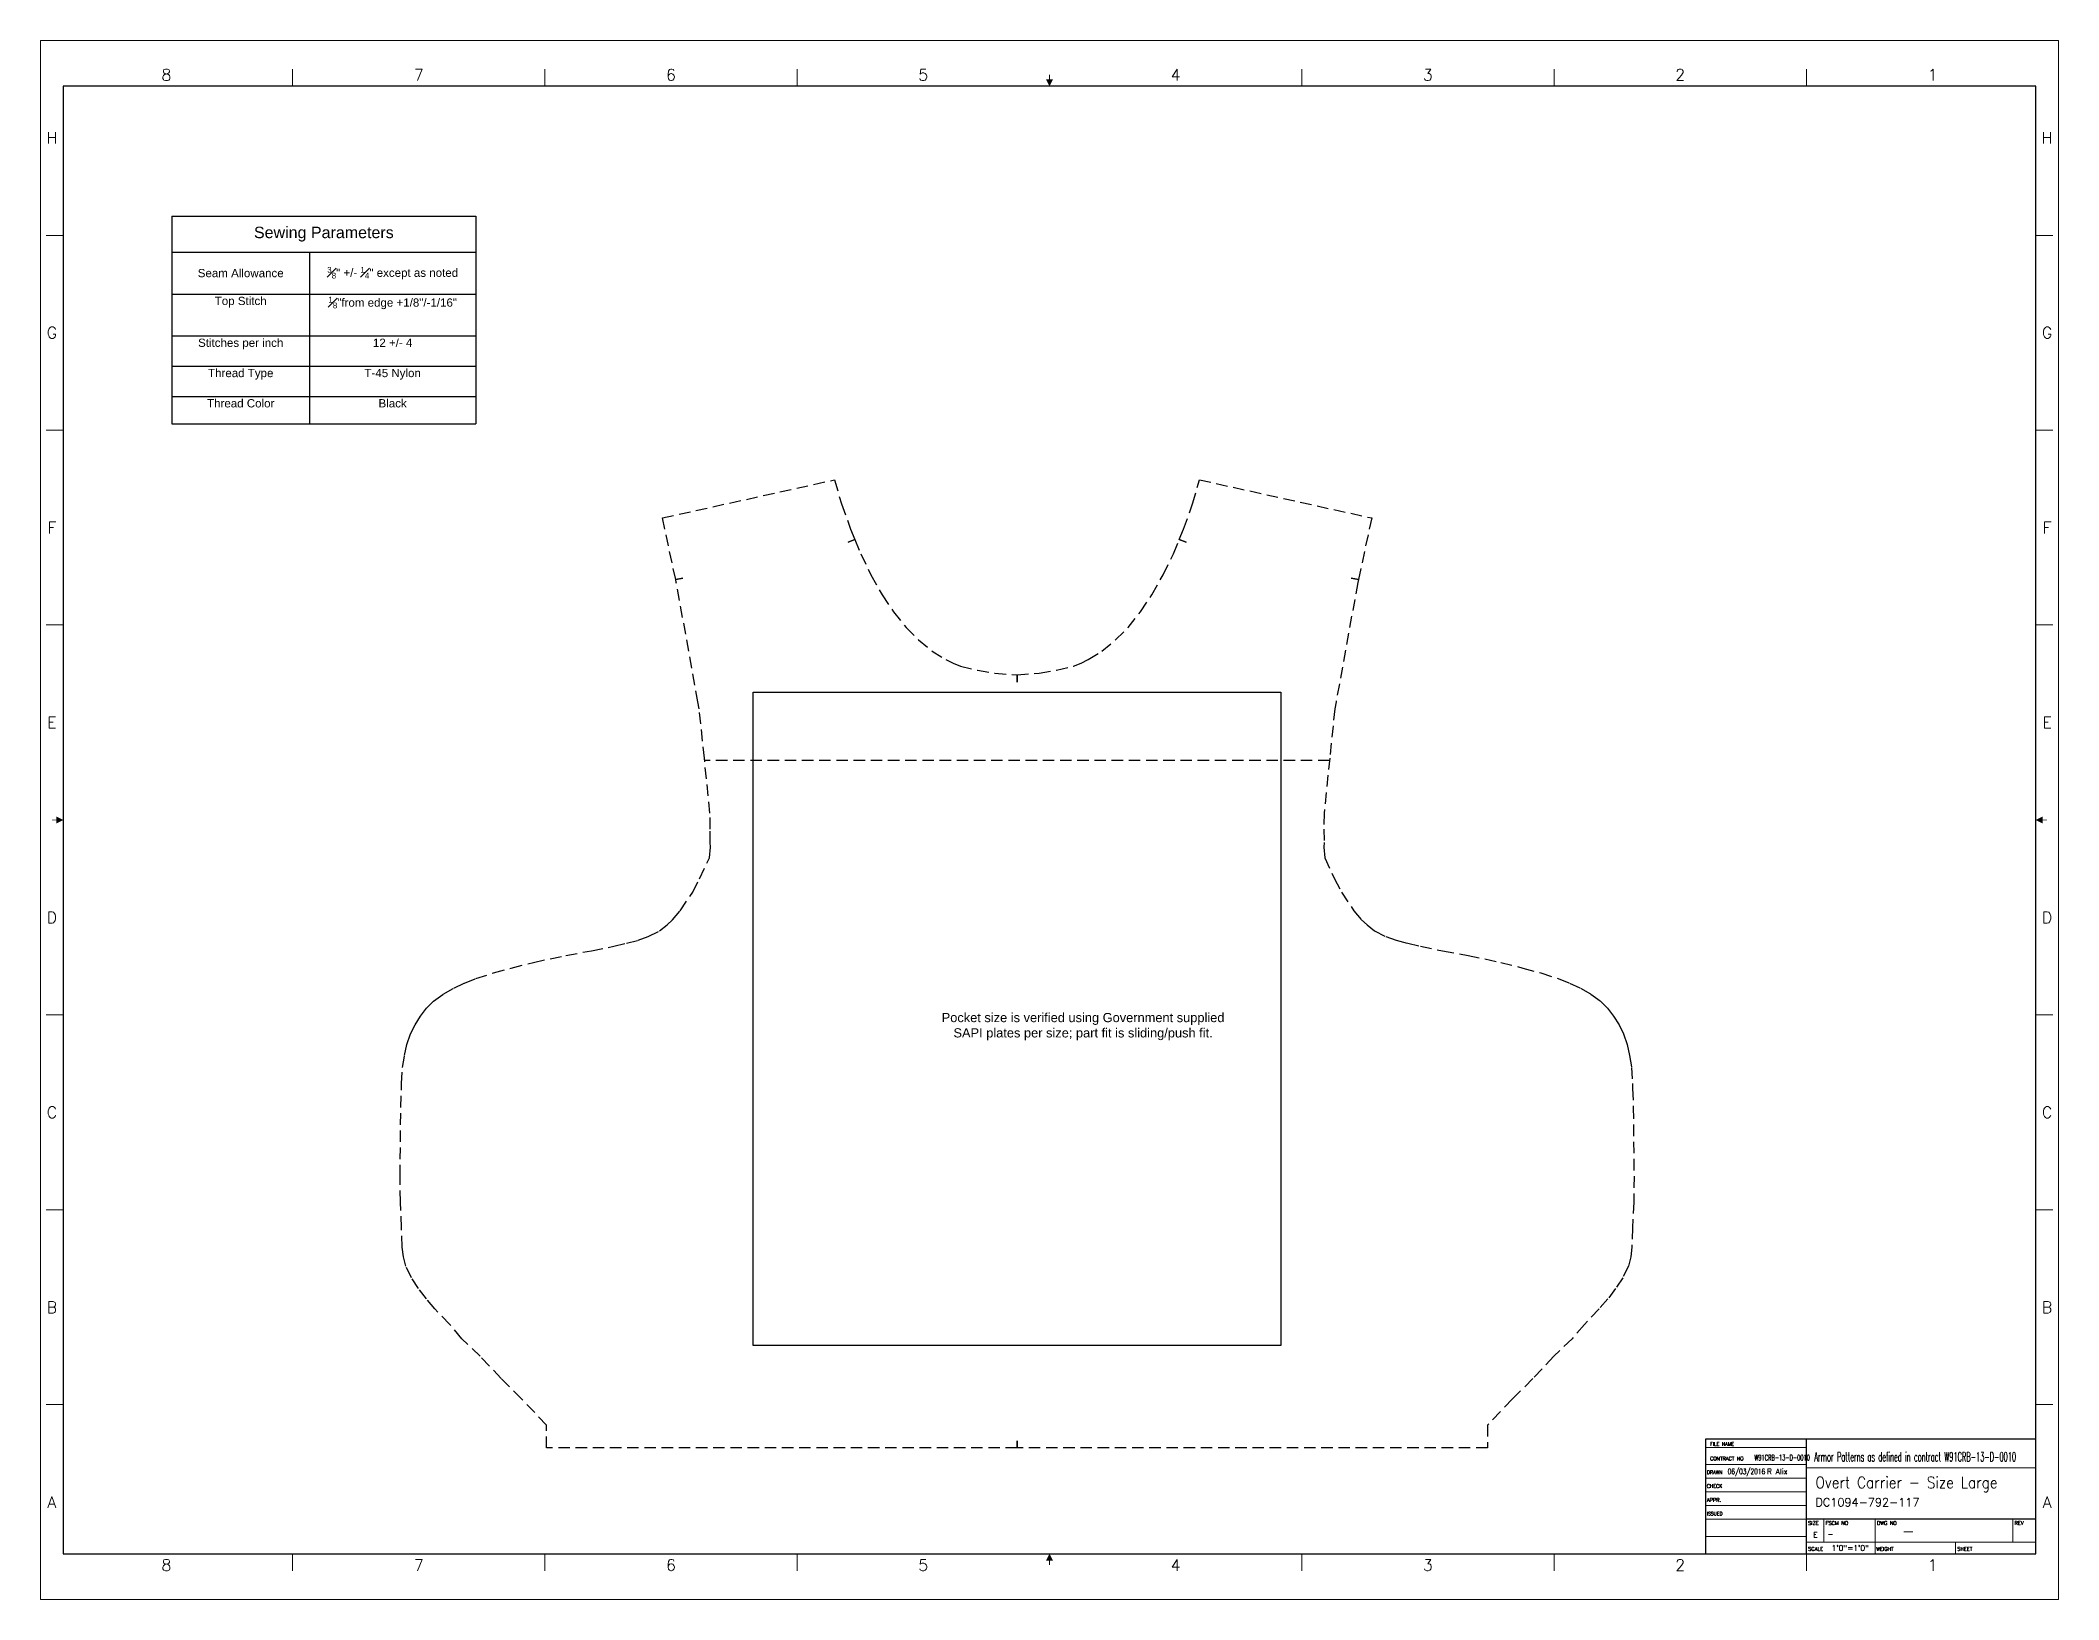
# Model space of a CAD drawing. Header units: inches. Extents: x 6.1 to 50.1, y 0.9 to 34.9.
import ezdxf
from ezdxf.enums import TextEntityAlignment as Align

# ---------------------------------------------------------------- set-up
doc = ezdxf.new("R2010")
doc.units = ezdxf.units.IN
doc.header["$MEASUREMENT"] = 0
doc.linetypes.add('HIDDEN', pattern=[0.375, 0.25, -0.125])
doc.layers.add('AM_BOR', color=7, linetype='Continuous', lineweight=30)
doc.layers.add('Hidden', color=7, linetype='HIDDEN')
doc.layers.add('T001L001', color=7, linetype='Continuous')
doc.styles.add('ACANSTS', font='romans.shx', dxfattribs={"height": 1})
doc.styles.get("Standard").update_dxf_attribs({"font": 'arial.ttf'})

# ---------------------------------------------------------------- blocks, each defined once
blk = doc.blocks.new('ANSI_E')
at = {"color": 0}
for p, q in [((1104.9, 838.2), (12.7, 838.2)), ((12.7, 838.2), (12.7, 25.4)), ((1104.9, 25.4), (1104.9, 838.2)), ((12.7, 25.4), (1104.9, 25.4))]:
    blk.add_line(p, q, dxfattribs=at)
at = {"layer": 'AM_BOR', "color": 0, "lineweight": 15}
for p, q in [((1117.6, 863.6), (0, 863.6)), ((0, 863.6), (0, 0)), ((1117.6, 0), (1117.6, 863.6)), ((139.7, 847.7), (139.7, 838.2)), ((279.4, 847.7), (279.4, 838.2)), ((419.1, 847.7), (419.1, 838.2)), ((698.5, 847.7), (698.5, 838.2)), ((838.2, 847.7), (838.2, 838.2)), ((977.9, 847.7), (977.9, 838.2)), ((12.7, 755.6), (3.2, 755.6)), ((1104.9, 755.6), (1114.4, 755.6)), ((12.7, 647.7), (3.2, 647.7)), ((1104.9, 647.7), (1114.4, 647.7)), ((12.7, 539.8), (3.2, 539.8)), ((1104.9, 539.8), (1114.4, 539.8)), ((12.7, 323.9), (3.2, 323.9)), ((1104.9, 323.9), (1114.4, 323.9)), ((12.7, 215.9), (3.2, 215.9)), ((1104.9, 215.9), (1114.4, 215.9)), ((12.7, 108), (3.2, 108)), ((1104.9, 108), (1114.4, 108)), ((139.7, 15.9), (139.7, 25.4)), ((279.4, 15.9), (279.4, 25.4)), ((419.1, 15.9), (419.1, 25.4)), ((698.5, 15.9), (698.5, 25.4)), ((838.2, 15.9), (838.2, 25.4)), ((977.9, 15.9), (977.9, 25.4)), ((0, 0), (1117.6, 0))]:
    blk.add_line(p, q, dxfattribs=at)
at = {"layer": 'AM_BOR', "color": 0, "lineweight": 30, "const_width": 0.508}
for points in [[(558.8, 844.5), (558.8, 842)], [(6.4, 431.8), (8.9, 431.8)], [(1111.2, 431.8), (1108.7, 431.8)], [(558.8, 19.1), (558.8, 21.6)]]:
    blk.add_lwpolyline(points, dxfattribs=at)
at = {"layer": 'AM_BOR', "color": 0, "lineweight": 30}
for points in [[(560.7, 842), (556.9, 842), (558.8, 838.2)], [(8.9, 433.7), (8.9, 429.9), (12.7, 431.8)], [(1108.7, 429.9), (1108.7, 433.7), (1104.9, 431.8)], [(556.9, 21.6), (560.7, 21.6), (558.8, 25.4)]]:
    blk.add_solid(points, dxfattribs=at)
at = {"layer": 'AM_BOR', "color": 0, "lineweight": 15, "style": 'ACANSTS'}
for s, p in [('8', (69.8, 844.5)), ('7', (209.6, 844.5)), ('6', (349.2, 844.5)), ('5', (488.9, 844.5)), ('4', (628.6, 844.5)), ('3', (768.3, 844.5)), ('2', (908, 844.5)), ('1', (1047.8, 844.5)), ('H', (6.4, 809.6)), ('H', (1111.2, 809.6)), ('G', (6.4, 701.7)), ('G', (1111.2, 701.7)), ('F', (6.4, 593.7)), ('F', (1111.2, 593.7)), ('E', (6.4, 485.8)), ('E', (1111.2, 485.8)), ('D', (6.4, 377.8)), ('D', (1111.2, 377.8)), ('C', (6.4, 269.9)), ('C', (1111.2, 269.9)), ('B', (6.4, 161.9)), ('B', (1111.2, 161.9)), ('A', (1111.2, 54)), ('8', (69.8, 19.1)), ('7', (209.6, 19.1)), ('6', (349.2, 19.1)), ('5', (488.9, 19.1)), ('4', (628.6, 19.1)), ('3', (768.3, 19.1)), ('2', (908, 19.1)), ('1', (1047.8, 19.1))]:
    blk.add_text(s, height=6.35, dxfattribs=at).set_placement(p, align=Align.MIDDLE_CENTER)
at = {"layer": 'AM_BOR', "color": 0, "lineweight": 15, "style": 'ACANSTS', "text_generation_flag": 2}
blk.add_text('A', height=6.35, dxfattribs=at).set_placement((6.4, 54), align=Align.MIDDLE_CENTER)
blk = doc.blocks.new('ANSI_TITUS')
at = {"color": 0}
blk.add_lwpolyline([(0, 63.5), (-182.9, 63.5), (-182.9, 0), (0, 0)], close=True, dxfattribs=at)
at = {"layer": 'AM_BOR', "color": 0, "lineweight": 15}
for p, q in [((-182.9, 58.9), (-127, 58.9)), ((-127, 49.5), (-182.9, 49.5)), ((0, 47.5), (-127, 47.5)), ((-127, 41.9), (-182.9, 41.9)), ((-127, 34.3), (-182.9, 34.3)), ((-127, 26.7), (-182.9, 26.7)), ((-127, 19.1), (-182.9, 19.1)), ((-117.3, 19.1), (-117.3, 6.4)), ((-88.9, 19.1), (-88.9, 6.4)), ((-12.7, 19.1), (-12.7, 6.4)), ((-127, 9.5), (-182.9, 9.5)), ((0, 6.4), (-127, 6.4)), ((-88.9, 0), (-88.9, 6.4)), ((-44.4, 0), (-44.4, 6.4))]:
    blk.add_line(p, q, dxfattribs=at)
at = {"layer": 'AM_BOR', "color": 0}
for p, q in [((-127, 0), (-127, 63.5)), ((0, 19.1), (-127, 19.1))]:
    blk.add_line(p, q, dxfattribs=at)
at = {"layer": 'AM_BOR', "color": 0, "lineweight": 15, "style": 'ACANSTS'}
for s, height, width, p in [('FILE NAME', 2.03, 0.951562, (-180.3, 59.8)), ('DRAWN', 2.03, 0.942857, (-182.1, 44.1)), ('CONTRACT NO', 2.032, 0.979028, (-180.3, 51.7))]:
    blk.add_text(s, height=height, dxfattribs=dict(at, width=width)).set_placement(p)
for s, width, p in [('CHECK', 0.942857, (-182.1, 37.5)), ('ISSUED', 0.90932, (-182.1, 22.2))]:
    blk.add_text(s, height=2.03, dxfattribs=dict(at, width=width)).set_placement(p, align=Align.MIDDLE_LEFT)
for s, p in [('APPR.', (-182.1, 29.8)), ('SCALE', (-126, 2.7)), ('SHEET', (-43.4, 2.7))]:
    blk.add_text(s, height=2.03, dxfattribs=at).set_placement(p, align=Align.MIDDLE_LEFT)
for s, p in [('SIZE', (-126, 16)), ('FSCM NO', (-116.3, 16)), ('DWG NO', (-87.9, 16)), ('REV', (-11.7, 16)), ('WEIGHT', (-88.3, 1.7))]:
    blk.add_text(s, height=2.03, dxfattribs=at).set_placement(p)
for tag, p in [('GEN-TITLE-DWG{10.58}', (-161.3, 59.8)), ('GEN-TITLE-DAT{6.03}', (-170.6, 44.1)), ('GEN-TITLE-CTRN{9.04}', (-155.7, 51.7)), ('GEN-TITLE-NAME{6.72}', (-148.8, 44.1)), ('GEN-TITLE-CHKD{6.16}', (-170.7, 36.4)), ('GEN-TITLE-CHKM{6.72}', (-148.8, 36.4)), ('GEN-TITLE-APPD{6.08}', (-170.7, 28.8)), ('GEN-TITLE-ISSD{6.03}', (-170.6, 21.3)), ('GEN-TITLE-APPM{6.72}', (-148.8, 28.8)), ('GEN-TITLE-ISSM{6.72}', (-148.8, 21.2)), ('GEN-TITLE-FSCM{8.01}', (-115.3, 9.4)), ('GEN-TITLE-SCA{7.49}', (-113, 1.7)), ('GEN-TITLE-WT{7.43}', (-70, 1.7)), ('GEN-TITLE-SHEET{10.30}', (-26.5, 1.6))]:
    blk.add_attdef(tag, p, '', height=3.05, dxfattribs=at)
at = {"layer": 'AM_BOR', "color": 0, "lineweight": 30, "style": 'ACANSTS'}
for tag, p in [('GEN-TITLE-DACT{25.89}', (-122.5, 49.7)), ('GEN-TITLE-DES2{26.26}', (-122, 26.3))]:
    blk.add_attdef(tag, p, '', height=4.57, dxfattribs=at)
at = {"layer": 'AM_BOR', "color": 0, "style": 'ACANSTS'}
for tag, p in [('GEN-TITLE-DES1{18.22}', (-122, 36.3)), ('GEN-TITLE-NR{8.40}', (-74.1, 9.4))]:
    blk.add_attdef(tag, p, '', height=6.35, dxfattribs=at)
at = {"layer": 'AM_BOR', "color": 0, "lineweight": 15, "style": 'ACANSTS'}
for tag, p in [('GEN-TITLE-SIZ{2.46}', (-122, 9)), ('GEN-TITLE-REV{3.27}', (-6.2, 8.9))]:
    blk.add_attdef(tag, text='', height=3.05, dxfattribs=at).set_placement(p, align=Align.CENTER)
blk = doc.blocks.new('*T5')
at = {"color": 0, "linetype": 'ByBlock', "lineweight": -2, "transparency": 16777216}
for p, q in [((0, 0), (6.625, 0)), ((0, 0), (0, -4.531)), ((6.625, 0), (6.625, -4.531)), ((0, -0.787), (6.625, -0.787)), ((3, -0.787), (3, -4.531)), ((0, -1.699), (6.625, -1.699)), ((0, -2.611), (6.625, -2.611)), ((0, -3.271), (6.625, -3.271)), ((0, -3.931), (6.625, -3.931)), ((0, -4.531), (6.625, -4.531))]:
    blk.add_line(p, q, dxfattribs=at)
at = {"color": 0, "linetype": 'Continuous', "transparency": 16777216}
for s, insert, char_height, width, attachment_point in [('Sewing Parameters', (3.312, -0.393), 0.25, 6.505, 5), ('Seam Allowance', (1.5, -1.243), 0.18, 2.88, 5), ('\\A1;{\\H0.7x;\\S3#8;}" +/- {\\H0.7x;\\S1#4;}" except as noted', (4.812, -1.243), 0.18, 3.505, 5), ('Top Stitch', (1.5, -1.759), 0.18, 2.88, 2), ('\\A1;{\\H0.7x;\\S1#8;}"from edge +1/8"/-1/16"', (4.812, -1.759), 0.18, 3.505, 2), ('Stitches per inch', (1.5, -2.671), 0.18, 2.88, 2), ('12 +/- 4', (4.812, -2.671), 0.18, 3.505, 2), ('Thread Type', (1.5, -3.331), 0.18, 2.88, 2), ('T-45 Nylon', (4.812, -3.331), 0.18, 3.505, 2), ('Thread Color', (1.5, -3.991), 0.18, 2.88, 2), ('Black', (4.812, -3.991), 0.18, 3.505, 2)]:
    blk.add_mtext(s, dxfattribs=dict(at, insert=insert, char_height=char_height, width=width, attachment_point=attachment_point))

msp = doc.modelspace()

# ---------------------------------------------------------------- linework, layer by layer
at = {"layer": 'Hidden'}
msp.add_lwpolyline([(27.422, 4.24), (27.422, 4.397), (27.422, 4.24), (17.165, 4.24), (17.165, 4.739), (16.621, 5.308), (16.177, 5.751), (15.719, 6.238), (15.32, 6.623), (15.054, 6.933), (14.729, 7.273), (14.544, 7.489), (14.373, 7.716), (14.218, 7.952), (14.094, 8.204), (14.045, 8.408), (14.019, 8.617), (14.002, 9.043), (13.978, 9.603), (13.971, 10.163), (13.988, 11.666), (14.001, 12.076), (14.005, 12.185), (14.024, 12.538), (14.067, 12.799), (14.119, 13.039), (14.197, 13.271), (14.297, 13.467), (14.415, 13.653), (14.549, 13.827), (14.702, 13.984), (14.913, 14.136), (15.14, 14.265), (15.378, 14.377), (15.622, 14.474), (16.005, 14.6), (16.394, 14.704), (16.877, 14.829), (17.588, 14.98), (18.143, 15.081), (18.629, 15.179), (18.904, 15.244), (19.159, 15.309), (19.383, 15.389), (19.628, 15.513), (19.792, 15.644), (19.91, 15.756), (20.078, 15.954), (20.35, 16.359), (20.501, 16.653), (20.715, 17.11), (20.736, 17.339), (20.729, 17.44), (20.733, 17.734), (20.727, 18.083), (20.605, 19.282), (20.494, 20.357), (20.466, 20.506), (19.993, 23.113), (19.98, 23.175), (20.136, 23.209), (19.98, 23.175), (19.69, 24.519), (23.443, 25.35), (23.595, 24.823), (23.792, 24.275), (23.885, 24.049), (23.737, 23.988), (23.885, 24.049), (24.014, 23.737), (24.234, 23.281), (24.483, 22.84), (24.728, 22.475), (25.002, 22.133), (25.272, 21.858), (25.571, 21.615), (25.87, 21.431), (26.027, 21.353), (26.189, 21.287), (26.56, 21.198), (26.937, 21.134), (27.422, 21.098), (27.422, 20.941), (27.422, 21.098), (27.906, 21.134), (28.283, 21.198), (28.654, 21.287), (28.816, 21.353), (28.974, 21.431), (29.272, 21.615), (29.571, 21.858), (29.841, 22.133), (30.115, 22.475), (30.36, 22.84), (30.609, 23.281), (30.829, 23.737), (30.958, 24.049), (31.106, 23.988), (30.958, 24.049), (31.052, 24.275), (31.248, 24.823), (31.4, 25.35), (35.153, 24.519), (34.863, 23.175), (34.707, 23.209), (34.863, 23.175), (34.85, 23.113), (34.377, 20.506), (34.349, 20.357), (34.238, 19.282), (34.116, 18.083), (34.11, 17.734), (34.114, 17.44), (34.107, 17.339), (34.128, 17.11), (34.343, 16.653), (34.493, 16.359), (34.765, 15.954), (34.933, 15.756), (35.051, 15.644), (35.215, 15.513), (35.46, 15.389), (35.684, 15.309), (35.94, 15.244), (36.214, 15.179), (36.7, 15.081), (37.255, 14.98), (37.966, 14.829), (38.449, 14.704), (38.839, 14.6), (39.221, 14.474), (39.466, 14.377), (39.703, 14.265), (39.93, 14.136), (40.141, 13.984), (40.294, 13.827), (40.428, 13.653), (40.546, 13.467), (40.646, 13.271), (40.724, 13.039), (40.776, 12.799), (40.819, 12.538), (40.838, 12.185), (40.842, 12.076), (40.856, 11.666), (40.872, 10.163), (40.865, 9.603), (40.841, 9.043), (40.824, 8.617), (40.799, 8.408), (40.749, 8.204), (40.625, 7.952), (40.47, 7.716), (40.299, 7.489), (40.114, 7.273), (39.789, 6.933), (39.523, 6.623), (39.124, 6.238), (38.666, 5.751), (38.222, 5.308), (37.678, 4.739), (37.678, 4.24), (27.422, 4.24)], dxfattribs=at)
at = {"layer": 'T001L001'}
msp.add_lwpolyline([(21.672, 20.723), (33.172, 20.723), (33.172, 6.473), (21.672, 6.473)], close=True, dxfattribs=at)
at = {"layer": 'T001L001', "linetype": 'HIDDEN'}
msp.add_lwpolyline([(34.233, 19.228), (20.611, 19.228)], dxfattribs=at)

# ---------------------------------------------------------------- block references
at = {"lineweight": 0, "xscale": 0.03937007874016, "yscale": 0.03937007874016, "zscale": 0.03937007874016}
msp.add_blockref('ANSI_E', (6.129, 0.933), dxfattribs=at)
msp.add_blockref('*T5', (8.997, 31.1))
at = {"lineweight": 0}
ref = msp.add_blockref('ANSI_TITUS', (49.629, 1.933), dxfattribs=dict(at, xscale=0.03937007874016, yscale=0.03937007874016, zscale=0.03937007874016))
ref.add_attrib('GEN-TITLE-CTRN{9.04}', 'W91CRB-13-D-0010', (43.497, 3.97), dxfattribs={"layer": 'AM_BOR', "color": 0, "lineweight": 15, "height": 0.12, "style": 'ACANSTS', "width": 0.556716})
ref.add_attrib('GEN-TITLE-SIZ{2.46}', 'E', dxfattribs={"layer": 'AM_BOR', "color": 0, "lineweight": 15, "height": 0.12, "style": 'ACANSTS'}).set_placement((44.825, 2.287), align=Align.CENTER)
ref.add_attrib('GEN-TITLE-FSCM{8.01}', '-', (45.089, 2.303), dxfattribs={"layer": 'AM_BOR', "color": 0, "lineweight": 15, "height": 0.12, "style": 'ACANSTS'})
ref.add_attrib('GEN-TITLE-DACT{25.89}', 'Armor Patterns as defined in contract W91CRB-13-D-0010', dxfattribs={"layer": 'AM_BOR', "color": 7, "lineweight": 30, "height": 0.2, "style": 'ACANSTS', "width": 0.5}).set_placement((44.804, 3.888), align=Align.BOTTOM_LEFT)
ref.add_attrib('GEN-TITLE-NR{8.40}', '-', (46.713, 2.303), dxfattribs={"layer": 'AM_BOR', "color": 0, "height": 0.25, "style": 'ACANSTS'})
ref.add_attrib('GEN-TITLE-DES2{26.26}', 'DC1094-792-117', (44.828, 2.966), dxfattribs={"layer": 'AM_BOR', "color": 0, "lineweight": 30, "height": 0.18, "style": 'ACANSTS'})
ref.add_attrib('GEN-TITLE-DES1{18.22}', 'Overt Carrier - Size Large', (44.828, 3.362), dxfattribs={"layer": 'AM_BOR', "height": 0.25, "style": 'ACANSTS', "width": 0.871572})
ref.add_attrib('GEN-TITLE-NAME{6.72}', 'R Alix', (43.769, 3.668), dxfattribs={"layer": 'AM_BOR', "color": 0, "lineweight": 15, "height": 0.12, "style": 'ACANSTS'})
ref.add_attrib('GEN-TITLE-DAT{6.03}', '06/03/2016', (42.913, 3.668), dxfattribs={"layer": 'AM_BOR', "color": 0, "lineweight": 15, "height": 0.12, "style": 'ACANSTS', "width": 0.639545})
ref.add_attrib('GEN-TITLE-SCA{7.49}', '1\'0"=1\'0"', (45.179, 1.998), dxfattribs={"layer": 'AM_BOR', "color": 0, "lineweight": 15, "height": 0.12, "style": 'ACANSTS'})

# ---------------------------------------------------------------- texts
at = {"insert": (28.861, 13.428), "char_height": 0.2, "attachment_point": 5}
msp.add_mtext_dynamic_manual_height_columns('Pocket size is verified using Government supplied \\PSAPI plates per size; part fit is sliding/push fit.\\P', width=8.78075, gutter_width=1, heights=[0], dxfattribs=at)

doc.saveas('drawing.dxf')
